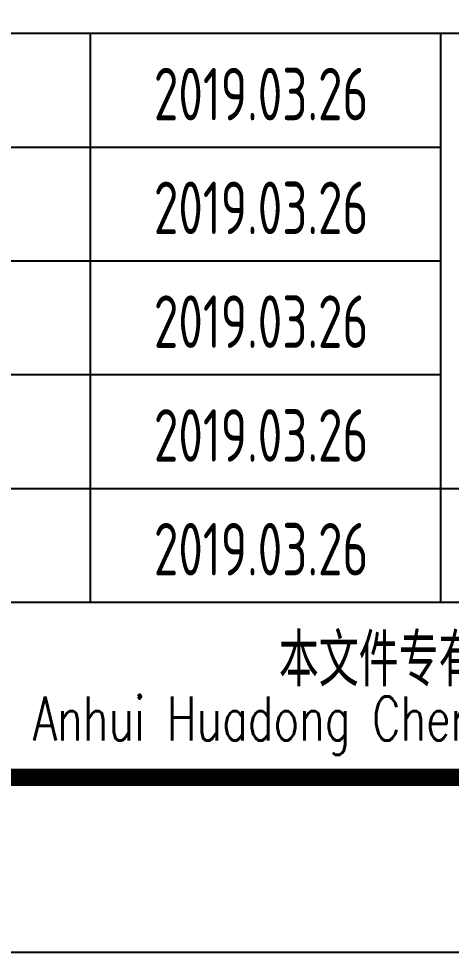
# Model space of a CAD drawing. Extents: x 5066963 to 5185393, y -485691 to -238129.
# Drawn here: x 5164015 to 5166485, y -485691 to -480357 of the extents above; entities that cross this region are included whole.
import ezdxf
from ezdxf.enums import TextEntityAlignment as Align

# ---------------------------------------------------------------- set-up
doc = ezdxf.new("R2010")
doc.units = 0
doc.header["$LTSCALE"] = 1000
doc.header["$MEASUREMENT"] = 0
doc.layers.get('0').update_dxf_attribs({"linetype": 'CONTINUOUS'})
doc.layers.add('PUB_TITLE', color=4, linetype='CONTINUOUS')
doc.styles.add('AHD', font='sceie.shx', dxfattribs={"width": 0.7, "bigfont": 'sceic.shx'})
doc.styles.add('ECEC_TQ', font='txt_l.shx', dxfattribs={"bigfont": 'hztxt_l.shx'})
doc.styles.add('sceie', font='sceie.shx', dxfattribs={"bigfont": 'sceic.shx'})

msp = doc.modelspace()

# ---------------------------------------------------------------- linework, layer by layer
for p, q in [((5160924.1, -480440.7), (5171924.1, -480440.7)), ((5164424.1, -483690.7), (5164424.1, -480440.7)), ((5164424.1, -483690.7), (5164424.1, -480440.7)), ((5166424.1, -483690.7), (5166424.1, -480440.7)), ((5166424.1, -483690.7), (5166424.1, -480440.7)), ((5160924.1, -481090.7), (5166424.1, -481090.7)), ((5160924.1, -481740.7), (5166424.1, -481740.7)), ((5160924.1, -482390.7), (5166424.1, -482390.7)), ((5160924.1, -483040.7), (5166424.1, -483040.7)), ((5166424.1, -483040.7), (5178924.1, -483040.7)), ((5160924.1, -483690.7), (5178924.1, -483690.7)), ((5160924.1, -484690.7), (5178924.1, -484690.7))]:
    msp.add_line(p, q)
at = {"layer": 'PUB_TITLE', "color": 4}
msp.add_lwpolyline([(5095824.1, -485690.7), (5179924.1, -485690.7), (5179924.1, -426290.7), (5095824.1, -426290.7)], close=True, dxfattribs=at)
at = {"layer": 'PUB_TITLE', "color": 4, "const_width": 100}
msp.add_lwpolyline([(5098324.1, -484690.7), (5178924.1, -484690.7), (5178924.1, -427290.7), (5098324.1, -427290.7)], close=True, dxfattribs=at)

# ---------------------------------------------------------------- texts
for s, height, style, width, p in [('2019.03.26', 300, 'AHD', 0.8, (5165398.9, -480787.4)), ('2019.03.26', 300, 'AHD', 0.8, (5165398.9, -481437.4)), ('2019.03.26', 300, 'AHD', 0.8, (5165398.9, -482087.4)), ('2019.03.26', 300, 'AHD', 0.8, (5165398.9, -482737.4)), ('2019.03.26', 300, 'AHD', 0.8, (5165398.9, -483387.4)), ('本文件专有权属安徽华东化工医药工程有限责任公司所有,未经许可不得复制或转让给第三方', 300, 'sceie', 0.8, (5170095.2, -484039.7)), ('The proprietary right of this document belongs to Anhui Huadong Chemical And Medical Engineering  Co.,Ltd.  and any replication or transfer to the 3rd. side is forbidden without its permission. ', 250, 'ECEC_TQ', 0.72, (5169924.1, -484390.7))]:
    msp.add_text(s, height=height, dxfattribs=dict(style=style, width=width)).set_placement(p, align=Align.MIDDLE)

doc.saveas('drawing.dxf')
